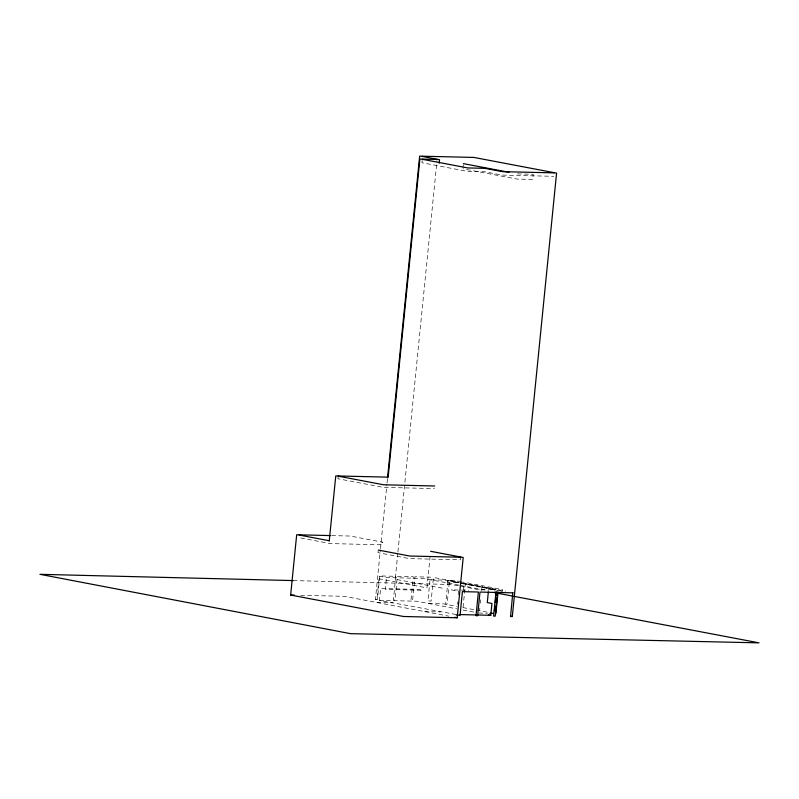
<?xml version="1.0" encoding="UTF-8"?>
<svg xmlns="http://www.w3.org/2000/svg" width="799" height="799" viewBox="0 0 799 799"><rect width="100%" height="100%" fill="white"/><g stroke="black" fill="none" stroke-linecap="round" stroke-linejoin="round"><path stroke-width="0.6" stroke-dasharray="4 3" d="M338.107 477.023L337.937 478.741L383.33 487.37L434.416 488.579M378.167 550.92L377.997 552.638L409.418 558.611L460.514 559.819L460.683 558.101M459.135 585.168L423.68 578.436L386.476 577.547L379.205 576.169L376.838 599.849L375.4 599.57L380.354 549.892M380.484 548.643L386.926 484.054M387.056 482.816L387.545 477.852M422.202 160.449L421.972 162.746L467.355 171.366L484.603 171.775L502.062 175.091L553.787 176.319M456.039 614.481L379.455 600.349L380.644 588.503L417.837 589.392L422.491 590.271L385.298 589.392L386.476 577.547M397.822 553.128L395.215 579.215L442.936 588.274M397.942 551.889L436.993 160.699M463.011 167.76L463.31 164.654M430.132 556.184L426.966 587.894L379.255 578.836M461.542 581.782L455.5 580.633L447.839 580.454L447.67 582.171L455.33 582.361L461.373 583.5M457.248 604.264L457.477 601.897M458.187 594.796L458.546 591.24L451.275 589.862L468.633 590.271M463.3 590.361L464.009 583.26L460.374 582.561M463.08 607.21L465.437 583.53L479.989 586.286L479.63 589.842M479.64 610.346L479.869 607.979M480.349 603.245L480.698 599.699M481.647 590.221L481.997 586.676L496.549 589.432L496.309 591.799M447.839 580.454L494.921 589.402L494.751 591.12L502.421 591.3L502.591 589.582L462.751 582.012M517.472 173.892L533.213 174.262L532.693 179.435L516.963 179.056L462.901 168.789M331.605 535.6L350.322 536.049L382.911 542.241L381.632 542.211L381.373 544.788L330.287 543.58L298.856 537.607M430.951 579.814L445.632 580.164L459.115 582.721M481.198 589.362L495.879 589.712L460.344 582.96M300.644 595.285L344.309 596.324L448.738 616.159M375.4 599.57L377.428 599.62L379.785 575.939L395.755 576.319L393.388 599.999L394.996 600.039L397.363 576.359L413.323 576.738L410.966 600.419L412.594 600.458L414.961 576.778L430.291 577.138L427.924 600.818L431.12 601.138L433.487 577.457L448.029 580.224L445.672 603.894L447.1 604.174L449.467 580.493L459.165 582.331M379.455 600.349L416.659 601.228L456.778 608.848M428.584 603.495L443.275 603.844L456.758 606.401M376.888 602.506L392.858 602.885M424.609 611.575L440.569 611.954M478.831 613.033L487.4 613.242M293.153 580.583L451.565 584.508L482.187 590.321M498.276 589.762L505.557 591.15M462.571 583.729L502.421 591.3M460.364 585.397L488.469 590.741M462.881 607.57L475.135 609.897M476.364 610.126L489.847 612.683M462.901 610.007L473.927 612.104"/><path stroke-width="1.2" d="M430.621 551.3L463.21 557.492L457.188 617.767L403.545 616.488L290.656 595.045L296.679 534.771L330.357 535.58M329.258 540.963L335.76 475.914L388.124 477.153L419.875 159.051L437.113 159.46M387.545 477.852L419.655 156.145L473.937 157.433L556.573 173.133L512.309 616.558L510.551 616.518L512.828 592.528M439.21 163.156L439.56 159.71L422.102 156.394M488.349 591.929L487.29 602.576L491.944 603.465L490.766 615.3L459.765 614.571M494.421 610.746L494.891 606.012M495.25 602.456L495.72 597.722M495.959 595.355L496.309 591.799M495.919 613.442L498.047 592.129M554.126 172.874L502.401 171.655L484.943 168.339L467.705 167.93L422.311 159.301M434.676 485.992L383.59 484.783L338.197 476.164M460.763 557.243L409.677 556.024L378.257 550.062M512.918 592.838L497.587 592.468L495.23 616.149L493.592 616.109L495.959 592.439L479.989 592.059L477.632 615.729L476.014 615.699L478.381 592.019L462.411 591.64L460.054 615.32L456.179 614.92M290.656 595.045L294.402 595.135M489.847 613.302L493.522 613.382M293.153 580.583L39.95 574.321L350.491 633.657L759.05 642.855L494.441 592.638M463.42 163.625L509.063 172.294M299.116 535.03L329.328 540.763M510.461 616.209L512.309 616.558M488.379 614.85L490.766 615.3M454.781 617.307L457.188 617.767"/></g></svg>
